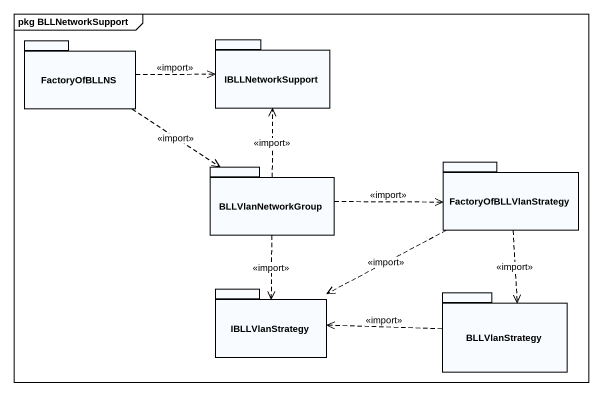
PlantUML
@startuml
mainframe pkg BLLNetworkSupport
package FactoryOfBLLNS {
}
package IBLLNetworkSupport {
}
package FactoryOfBLLVlanStrategy {
}
package BLLVlanNetworkGroup {
}
package IBLLVlanStrategy {
}
package BLLVlanStrategy {
}
FactoryOfBLLNS .right.> IBLLNetworkSupport : <<import>>
FactoryOfBLLNS ..> BLLVlanNetworkGroup : <<import>>
FactoryOfBLLVlanStrategy .left.> IBLLVlanStrategy : <<import>>
FactoryOfBLLVlanStrategy ..> BLLVlanStrategy : <<import>>
BLLVlanNetworkGroup .up.> IBLLNetworkSupport : <<import>>
BLLVlanNetworkGroup .right.> FactoryOfBLLVlanStrategy : <<import>>
BLLVlanNetworkGroup ..> IBLLVlanStrategy : <<import>>
BLLVlanStrategy .left.> IBLLVlanStrategy : <<import>>
@enduml
